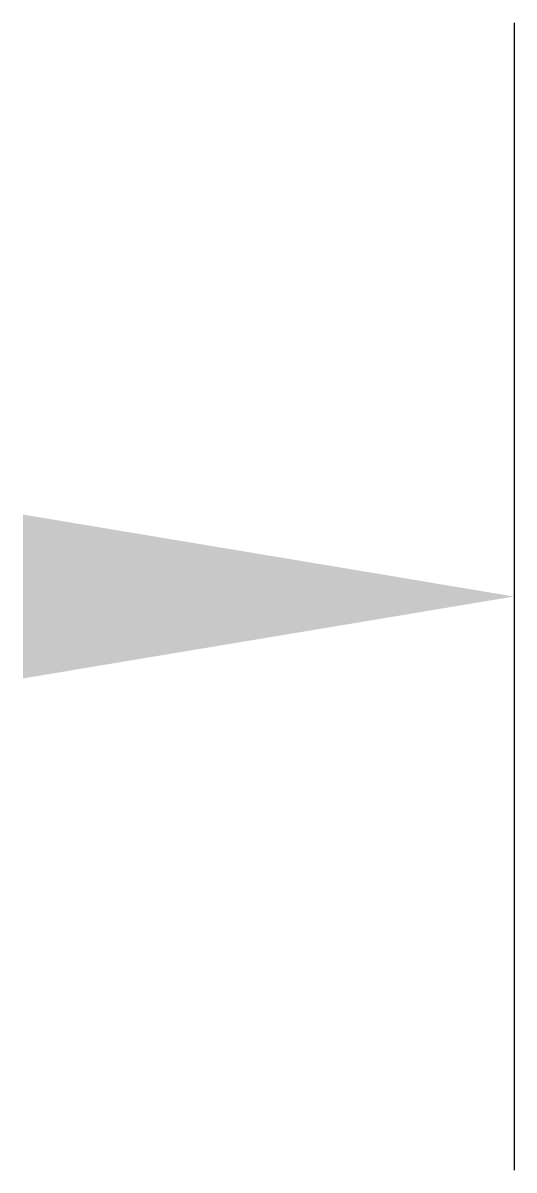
# Model space of a CAD drawing. Header units: millimetres. Extents: x -3 to 0, y -3.5 to 3.5.
import ezdxf

# ---------------------------------------------------------------- set-up
doc = ezdxf.new("R2010")
doc.units = ezdxf.units.MM

msp = doc.modelspace()

# ---------------------------------------------------------------- linework, layer by layer
at = {"transparency": 33554687}
msp.add_line((0, 3.5), (0, -3.5), dxfattribs=at)
msp.add_solid([(-3, 0.5), (-3, -0.5), (0, 0)], dxfattribs=at)

doc.saveas('drawing.dxf')
